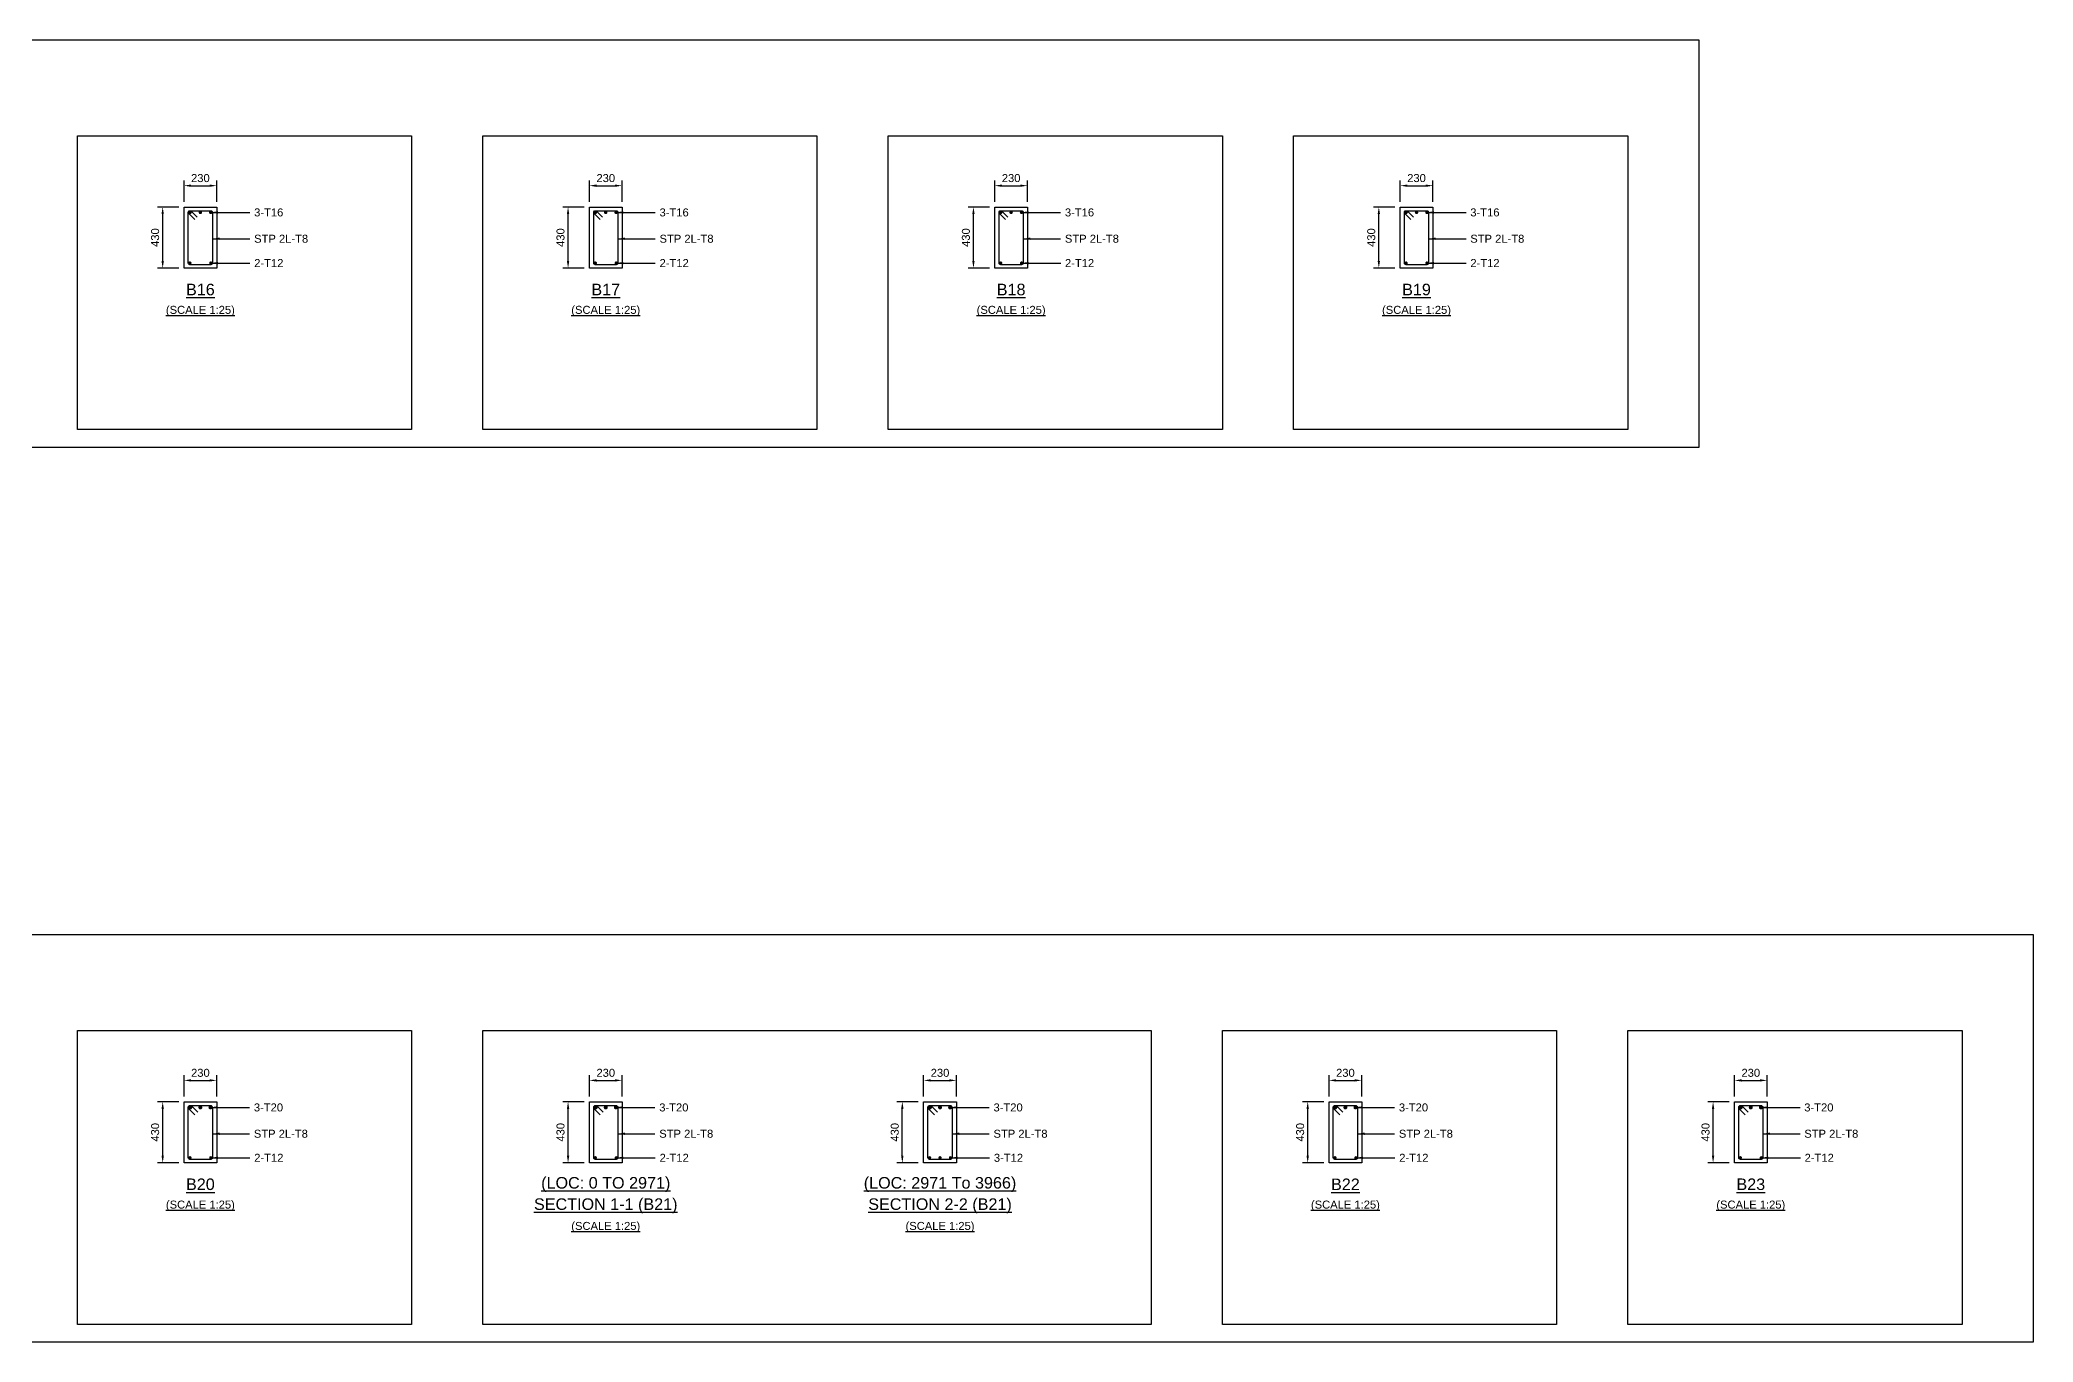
# Model space of a CAD drawing. Header units: inches. Extents: x -2000 to 103376, y -209440 to 3300.
# Drawn here: x 46871 to 102925, y -159120 to -122500 of the extents above; entities that cross this region are included whole.
import ezdxf
from ezdxf.enums import TextEntityAlignment as Align

# ---------------------------------------------------------------- set-up
doc = ezdxf.new("R2010")
doc.units = ezdxf.units.IN
doc.header["$LTSCALE"] = 1000
doc.header["$MEASUREMENT"] = 0
for name, color, linetype in [('Concrete Line', 2, 'Continuous'), ('Dimension', 31, 'Continuous'), ('Labels', 4, 'Continuous'), ('Link', 225, 'Continuous'), ('Reinforcement', 4, 'Continuous'), ('Schedule Border', 60, 'Continuous'), ('Text', 31, 'Continuous')]:
    doc.layers.add(name, color=color, linetype=linetype)
doc.styles.add('SC-SansSerif', font='SansSerif')
doc.dimstyles.new('SCBBSDimStyl', dxfattribs={"dimtxt": 225, "dimasz": 200, "dimexe": 150, "dimexo": 150, "dimgap": 100, "dimtad": 1, "dimtoh": 1, "dimdec": 0, "dimzin": 0, "dimdsep": 46, "dimtxsty": 'SC-SansSerif', "dimcen": 0.09, "dimclrd": 8, "dimclre": 8, "dimclrt": 31, "dimadec": 0, "dimazin": 0, "dimtfac": 1, "dimtdec": 0, "dimtix": 1, "dimtofl": 0, "dimtmove": 0, "dimatfit": 3, "dimfxl": 1, "dimtolj": 1, "dimtzin": 0, "dimarcsym": 0})

# ---------------------------------------------------------------- blocks, each defined once
blk = doc.blocks.new('*D89')
at = {"color": 8, "linetype": 'ByBlock', "lineweight": -2}
for p, q in [((50925, -127050), (50925, -126450)), ((51125, -126600), (51645, -126600)), ((51845, -127050), (51845, -126450))]:
    blk.add_line(p, q, dxfattribs=at)
at = {"color": 8}
for points in [[(50925, -126600), (51125, -126567), (51125, -126633)], [(51845, -126600), (51645, -126633), (51645, -126567)]]:
    blk.add_solid(points, dxfattribs=at)
at = {"layer": 'DEFPOINTS', "color": 31}
for p in [(50925, -126600), (50925, -127200), (51845, -127200)]:
    blk.add_point(p, dxfattribs=at)
at = {"color": 31, "insert": (51385, -126388), "char_height": 225, "attachment_point": 5, "style": 'SC-SansSerif'}
blk.add_mtext('\\A1;230', dxfattribs=at)
blk = doc.blocks.new('*D90')
at = {"color": 8, "linetype": 'ByBlock', "lineweight": -2}
for p, q in [((50775, -127200), (50175, -127200)), ((50325, -128720), (50325, -127400)), ((50775, -128920), (50175, -128920))]:
    blk.add_line(p, q, dxfattribs=at)
at = {"color": 8}
for points in [[(50325, -127200), (50358, -127400), (50292, -127400)], [(50325, -128920), (50292, -128720), (50358, -128720)]]:
    blk.add_solid(points, dxfattribs=at)
at = {"layer": 'DEFPOINTS', "color": 31}
for p in [(50925, -127200), (50325, -128920), (50925, -128920)]:
    blk.add_point(p, dxfattribs=at)
at = {"color": 31, "insert": (50113, -128060), "char_height": 225, "attachment_point": 5, "rotation": 90, "style": 'SC-SansSerif'}
blk.add_mtext('\\A1;430', dxfattribs=at)
blk = doc.blocks.new('*D91')
at = {"color": 8, "linetype": 'ByBlock', "lineweight": -2}
for p, q in [((62325, -127050), (62325, -126450)), ((62525, -126600), (63045, -126600)), ((63245, -127050), (63245, -126450))]:
    blk.add_line(p, q, dxfattribs=at)
at = {"color": 8}
for points in [[(62325, -126600), (62525, -126567), (62525, -126633)], [(63245, -126600), (63045, -126633), (63045, -126567)]]:
    blk.add_solid(points, dxfattribs=at)
at = {"layer": 'DEFPOINTS', "color": 31}
for p in [(62325, -126600), (62325, -127200), (63245, -127200)]:
    blk.add_point(p, dxfattribs=at)
at = {"color": 31, "insert": (62785, -126388), "char_height": 225, "attachment_point": 5, "style": 'SC-SansSerif'}
blk.add_mtext('\\A1;230', dxfattribs=at)
blk = doc.blocks.new('*D92')
at = {"color": 8, "linetype": 'ByBlock', "lineweight": -2}
for p, q in [((62175, -127200), (61575, -127200)), ((61725, -128720), (61725, -127400)), ((62175, -128920), (61575, -128920))]:
    blk.add_line(p, q, dxfattribs=at)
at = {"color": 8}
for points in [[(61725, -127200), (61758, -127400), (61692, -127400)], [(61725, -128920), (61692, -128720), (61758, -128720)]]:
    blk.add_solid(points, dxfattribs=at)
at = {"layer": 'DEFPOINTS', "color": 31}
for p in [(62325, -127200), (61725, -128920), (62325, -128920)]:
    blk.add_point(p, dxfattribs=at)
at = {"color": 31, "insert": (61513, -128060), "char_height": 225, "attachment_point": 5, "rotation": 90, "style": 'SC-SansSerif'}
blk.add_mtext('\\A1;430', dxfattribs=at)
blk = doc.blocks.new('*D93')
at = {"color": 8, "linetype": 'ByBlock', "lineweight": -2}
for p, q in [((73725, -127050), (73725, -126450)), ((73925, -126600), (74445, -126600)), ((74645, -127050), (74645, -126450))]:
    blk.add_line(p, q, dxfattribs=at)
at = {"color": 8}
for points in [[(73725, -126600), (73925, -126567), (73925, -126633)], [(74645, -126600), (74445, -126633), (74445, -126567)]]:
    blk.add_solid(points, dxfattribs=at)
at = {"layer": 'DEFPOINTS', "color": 31}
for p in [(73725, -126600), (73725, -127200), (74645, -127200)]:
    blk.add_point(p, dxfattribs=at)
at = {"color": 31, "insert": (74185, -126388), "char_height": 225, "attachment_point": 5, "style": 'SC-SansSerif'}
blk.add_mtext('\\A1;230', dxfattribs=at)
blk = doc.blocks.new('*D94')
at = {"color": 8, "linetype": 'ByBlock', "lineweight": -2}
for p, q in [((73575, -127200), (72975, -127200)), ((73125, -128720), (73125, -127400)), ((73575, -128920), (72975, -128920))]:
    blk.add_line(p, q, dxfattribs=at)
at = {"color": 8}
for points in [[(73125, -127200), (73158, -127400), (73092, -127400)], [(73125, -128920), (73092, -128720), (73158, -128720)]]:
    blk.add_solid(points, dxfattribs=at)
at = {"layer": 'DEFPOINTS', "color": 31}
for p in [(73725, -127200), (73125, -128920), (73725, -128920)]:
    blk.add_point(p, dxfattribs=at)
at = {"color": 31, "insert": (72913, -128060), "char_height": 225, "attachment_point": 5, "rotation": 90, "style": 'SC-SansSerif'}
blk.add_mtext('\\A1;430', dxfattribs=at)
blk = doc.blocks.new('*D95')
at = {"color": 8, "linetype": 'ByBlock', "lineweight": -2}
for p, q in [((85125, -127050), (85125, -126450)), ((85325, -126600), (85845, -126600)), ((86045, -127050), (86045, -126450))]:
    blk.add_line(p, q, dxfattribs=at)
at = {"color": 8}
for points in [[(85125, -126600), (85325, -126567), (85325, -126633)], [(86045, -126600), (85845, -126633), (85845, -126567)]]:
    blk.add_solid(points, dxfattribs=at)
at = {"layer": 'DEFPOINTS', "color": 31}
for p in [(85125, -126600), (85125, -127200), (86045, -127200)]:
    blk.add_point(p, dxfattribs=at)
at = {"color": 31, "insert": (85585, -126388), "char_height": 225, "attachment_point": 5, "style": 'SC-SansSerif'}
blk.add_mtext('\\A1;230', dxfattribs=at)
blk = doc.blocks.new('*D96')
at = {"color": 8, "linetype": 'ByBlock', "lineweight": -2}
for p, q in [((84975, -127200), (84375, -127200)), ((84525, -128720), (84525, -127400)), ((84975, -128920), (84375, -128920))]:
    blk.add_line(p, q, dxfattribs=at)
at = {"color": 8}
for points in [[(84525, -127200), (84558, -127400), (84492, -127400)], [(84525, -128920), (84492, -128720), (84558, -128720)]]:
    blk.add_solid(points, dxfattribs=at)
at = {"layer": 'DEFPOINTS', "color": 31}
for p in [(85125, -127200), (84525, -128920), (85125, -128920)]:
    blk.add_point(p, dxfattribs=at)
at = {"color": 31, "insert": (84313, -128060), "char_height": 225, "attachment_point": 5, "rotation": 90, "style": 'SC-SansSerif'}
blk.add_mtext('\\A1;430', dxfattribs=at)
blk = doc.blocks.new('*D112')
at = {"color": 8, "linetype": 'ByBlock', "lineweight": -2}
for p, q in [((50925, -152210), (50925, -151610)), ((51125, -151760), (51645, -151760)), ((51845, -152210), (51845, -151610))]:
    blk.add_line(p, q, dxfattribs=at)
at = {"color": 8}
for points in [[(50925, -151760), (51125, -151727), (51125, -151793)], [(51845, -151760), (51645, -151793), (51645, -151727)]]:
    blk.add_solid(points, dxfattribs=at)
at = {"layer": 'DEFPOINTS', "color": 31}
for p in [(50925, -151760), (50925, -152360), (51845, -152360)]:
    blk.add_point(p, dxfattribs=at)
at = {"color": 31, "insert": (51385, -151548), "char_height": 225, "attachment_point": 5, "style": 'SC-SansSerif'}
blk.add_mtext('\\A1;230', dxfattribs=at)
blk = doc.blocks.new('*D113')
at = {"color": 8, "linetype": 'ByBlock', "lineweight": -2}
for p, q in [((50775, -152360), (50175, -152360)), ((50325, -153880), (50325, -152560)), ((50775, -154080), (50175, -154080))]:
    blk.add_line(p, q, dxfattribs=at)
at = {"color": 8}
for points in [[(50325, -152360), (50358, -152560), (50292, -152560)], [(50325, -154080), (50292, -153880), (50358, -153880)]]:
    blk.add_solid(points, dxfattribs=at)
at = {"layer": 'DEFPOINTS', "color": 31}
for p in [(50925, -152360), (50325, -154080), (50925, -154080)]:
    blk.add_point(p, dxfattribs=at)
at = {"color": 31, "insert": (50113, -153220), "char_height": 225, "attachment_point": 5, "rotation": 90, "style": 'SC-SansSerif'}
blk.add_mtext('\\A1;430', dxfattribs=at)
blk = doc.blocks.new('*D114')
at = {"color": 8, "linetype": 'ByBlock', "lineweight": -2}
for p, q in [((62325, -152210), (62325, -151610)), ((62525, -151760), (63045, -151760)), ((63245, -152210), (63245, -151610))]:
    blk.add_line(p, q, dxfattribs=at)
at = {"color": 8}
for points in [[(62325, -151760), (62525, -151727), (62525, -151793)], [(63245, -151760), (63045, -151793), (63045, -151727)]]:
    blk.add_solid(points, dxfattribs=at)
at = {"layer": 'DEFPOINTS', "color": 31}
for p in [(62325, -151760), (62325, -152360), (63245, -152360)]:
    blk.add_point(p, dxfattribs=at)
at = {"color": 31, "insert": (62785, -151548), "char_height": 225, "attachment_point": 5, "style": 'SC-SansSerif'}
blk.add_mtext('\\A1;230', dxfattribs=at)
blk = doc.blocks.new('*D115')
at = {"color": 8, "linetype": 'ByBlock', "lineweight": -2}
for p, q in [((62175, -152360), (61575, -152360)), ((61725, -153880), (61725, -152560)), ((62175, -154080), (61575, -154080))]:
    blk.add_line(p, q, dxfattribs=at)
at = {"color": 8}
for points in [[(61725, -152360), (61758, -152560), (61692, -152560)], [(61725, -154080), (61692, -153880), (61758, -153880)]]:
    blk.add_solid(points, dxfattribs=at)
at = {"layer": 'DEFPOINTS', "color": 31}
for p in [(62325, -152360), (61725, -154080), (62325, -154080)]:
    blk.add_point(p, dxfattribs=at)
at = {"color": 31, "insert": (61513, -153220), "char_height": 225, "attachment_point": 5, "rotation": 90, "style": 'SC-SansSerif'}
blk.add_mtext('\\A1;430', dxfattribs=at)
blk = doc.blocks.new('*D116')
at = {"color": 8, "linetype": 'ByBlock', "lineweight": -2}
for p, q in [((71725, -152210), (71725, -151610)), ((71925, -151760), (72445, -151760)), ((72645, -152210), (72645, -151610))]:
    blk.add_line(p, q, dxfattribs=at)
at = {"color": 8}
for points in [[(71725, -151760), (71925, -151727), (71925, -151793)], [(72645, -151760), (72445, -151793), (72445, -151727)]]:
    blk.add_solid(points, dxfattribs=at)
at = {"layer": 'DEFPOINTS', "color": 31}
for p in [(71725, -151760), (71725, -152360), (72645, -152360)]:
    blk.add_point(p, dxfattribs=at)
at = {"color": 31, "insert": (72185, -151548), "char_height": 225, "attachment_point": 5, "style": 'SC-SansSerif'}
blk.add_mtext('\\A1;230', dxfattribs=at)
blk = doc.blocks.new('*D117')
at = {"color": 8, "linetype": 'ByBlock', "lineweight": -2}
for p, q in [((71575, -152360), (70975, -152360)), ((71125, -153880), (71125, -152560)), ((71575, -154080), (70975, -154080))]:
    blk.add_line(p, q, dxfattribs=at)
at = {"color": 8}
for points in [[(71125, -152360), (71158, -152560), (71092, -152560)], [(71125, -154080), (71092, -153880), (71158, -153880)]]:
    blk.add_solid(points, dxfattribs=at)
at = {"layer": 'DEFPOINTS', "color": 31}
for p in [(71725, -152360), (71125, -154080), (71725, -154080)]:
    blk.add_point(p, dxfattribs=at)
at = {"color": 31, "insert": (70913, -153220), "char_height": 225, "attachment_point": 5, "rotation": 90, "style": 'SC-SansSerif'}
blk.add_mtext('\\A1;430', dxfattribs=at)
blk = doc.blocks.new('*D118')
at = {"color": 8, "linetype": 'ByBlock', "lineweight": -2}
for p, q in [((83125, -152210), (83125, -151610)), ((83325, -151760), (83845, -151760)), ((84045, -152210), (84045, -151610))]:
    blk.add_line(p, q, dxfattribs=at)
at = {"color": 8}
for points in [[(83125, -151760), (83325, -151727), (83325, -151793)], [(84045, -151760), (83845, -151793), (83845, -151727)]]:
    blk.add_solid(points, dxfattribs=at)
at = {"layer": 'DEFPOINTS', "color": 31}
for p in [(83125, -151760), (83125, -152360), (84045, -152360)]:
    blk.add_point(p, dxfattribs=at)
at = {"color": 31, "insert": (83585, -151548), "char_height": 225, "attachment_point": 5, "style": 'SC-SansSerif'}
blk.add_mtext('\\A1;230', dxfattribs=at)
blk = doc.blocks.new('*D119')
at = {"color": 8, "linetype": 'ByBlock', "lineweight": -2}
for p, q in [((82975, -152360), (82375, -152360)), ((82525, -153880), (82525, -152560)), ((82975, -154080), (82375, -154080))]:
    blk.add_line(p, q, dxfattribs=at)
at = {"color": 8}
for points in [[(82525, -152360), (82558, -152560), (82492, -152560)], [(82525, -154080), (82492, -153880), (82558, -153880)]]:
    blk.add_solid(points, dxfattribs=at)
at = {"layer": 'DEFPOINTS', "color": 31}
for p in [(83125, -152360), (82525, -154080), (83125, -154080)]:
    blk.add_point(p, dxfattribs=at)
at = {"color": 31, "insert": (82313, -153220), "char_height": 225, "attachment_point": 5, "rotation": 90, "style": 'SC-SansSerif'}
blk.add_mtext('\\A1;430', dxfattribs=at)
blk = doc.blocks.new('*D120')
at = {"color": 8, "linetype": 'ByBlock', "lineweight": -2}
for p, q in [((94525, -152210), (94525, -151610)), ((94725, -151760), (95245, -151760)), ((95445, -152210), (95445, -151610))]:
    blk.add_line(p, q, dxfattribs=at)
at = {"color": 8}
for points in [[(94525, -151760), (94725, -151727), (94725, -151793)], [(95445, -151760), (95245, -151793), (95245, -151727)]]:
    blk.add_solid(points, dxfattribs=at)
at = {"layer": 'DEFPOINTS', "color": 31}
for p in [(94525, -151760), (94525, -152360), (95445, -152360)]:
    blk.add_point(p, dxfattribs=at)
at = {"color": 31, "insert": (94985, -151548), "char_height": 225, "attachment_point": 5, "style": 'SC-SansSerif'}
blk.add_mtext('\\A1;230', dxfattribs=at)
blk = doc.blocks.new('*D121')
at = {"color": 8, "linetype": 'ByBlock', "lineweight": -2}
for p, q in [((94375, -152360), (93775, -152360)), ((93925, -153880), (93925, -152560)), ((94375, -154080), (93775, -154080))]:
    blk.add_line(p, q, dxfattribs=at)
at = {"color": 8}
for points in [[(93925, -152360), (93958, -152560), (93892, -152560)], [(93925, -154080), (93892, -153880), (93958, -153880)]]:
    blk.add_solid(points, dxfattribs=at)
at = {"layer": 'DEFPOINTS', "color": 31}
for p in [(94525, -152360), (93925, -154080), (94525, -154080)]:
    blk.add_point(p, dxfattribs=at)
at = {"color": 31, "insert": (93713, -153220), "char_height": 225, "attachment_point": 5, "rotation": 90, "style": 'SC-SansSerif'}
blk.add_mtext('\\A1;430', dxfattribs=at)

msp = doc.modelspace()

# ---------------------------------------------------------------- linework, layer by layer
at = {"layer": 'Concrete Line'}
for points in [[(50925, -127200), (51845, -127200), (51845, -128920), (50925, -128920)], [(62325, -127200), (63245, -127200), (63245, -128920), (62325, -128920)], [(73725, -127200), (74645, -127200), (74645, -128920), (73725, -128920)], [(85125, -127200), (86045, -127200), (86045, -128920), (85125, -128920)], [(50925, -152360), (51845, -152360), (51845, -154080), (50925, -154080)], [(62325, -152360), (63245, -152360), (63245, -154080), (62325, -154080)], [(71725, -152360), (72645, -152360), (72645, -154080), (71725, -154080)], [(83125, -152360), (84045, -152360), (84045, -154080), (83125, -154080)], [(94525, -152360), (95445, -152360), (95445, -154080), (94525, -154080)]]:
    msp.add_lwpolyline(points, close=True, dxfattribs=at)
at = {"layer": 'Link'}
for points in [[(51228.6, -127555.7), (51059, -127385.9, -0.6679247), (51093, -127304), (51677, -127304, -0.4142136), (51725, -127352), (51725, -128776, -0.4142136), (51679, -128822), (51091, -128822, -0.4142136), (51045, -128776), (51045, -127352, -0.6684326), (51127, -127318.1), (51296.6, -127487.9)], [(62628.6, -127555.7), (62459, -127385.9, -0.6679247), (62493, -127304), (63077, -127304, -0.4142136), (63125, -127352), (63125, -128776, -0.4142136), (63079, -128822), (62491, -128822, -0.4142136), (62445, -128776), (62445, -127352, -0.6684326), (62527, -127318.1), (62696.6, -127487.9)], [(74028.6, -127555.7), (73859, -127385.9, -0.6679247), (73893, -127304), (74477, -127304, -0.4142136), (74525, -127352), (74525, -128776, -0.4142136), (74479, -128822), (73891, -128822, -0.4142136), (73845, -128776), (73845, -127352, -0.6684326), (73927, -127318.1), (74096.6, -127487.9)], [(85428.6, -127555.7), (85259, -127385.9, -0.6679247), (85293, -127304), (85877, -127304, -0.4142136), (85925, -127352), (85925, -128776, -0.4142136), (85879, -128822), (85291, -128822, -0.4142136), (85245, -128776), (85245, -127352, -0.6684326), (85327, -127318.1), (85496.6, -127487.9)], [(51230.4, -152729.8), (51061.3, -152559.5, -0.6669025), (51101, -152464), (51669, -152464, -0.4142136), (51725, -152520), (51725, -153936, -0.4142136), (51679, -153982), (51091, -153982, -0.4142136), (51045, -153936), (51045, -152520, -0.6694563), (51140.7, -152480.5), (51309.9, -152650.8)], [(62630.4, -152729.8), (62461.3, -152559.5, -0.6669025), (62501, -152464), (63069, -152464, -0.4142136), (63125, -152520), (63125, -153936, -0.4142136), (63079, -153982), (62491, -153982, -0.4142136), (62445, -153936), (62445, -152520, -0.6694563), (62540.7, -152480.5), (62709.9, -152650.8)], [(72030.4, -152729.8), (71861.3, -152559.5, -0.6669025), (71901, -152464), (72469, -152464, -0.4142136), (72525, -152520), (72525, -153936, -0.4142136), (72479, -153982), (71891, -153982, -0.4142136), (71845, -153936), (71845, -152520, -0.6694563), (71940.7, -152480.5), (72109.9, -152650.8)], [(83430.4, -152729.8), (83261.3, -152559.5, -0.6669025), (83301, -152464), (83869, -152464, -0.4142136), (83925, -152520), (83925, -153936, -0.4142136), (83879, -153982), (83291, -153982, -0.4142136), (83245, -153936), (83245, -152520, -0.6694563), (83340.7, -152480.5), (83509.9, -152650.8)], [(94830.4, -152729.8), (94661.3, -152559.5, -0.6669025), (94701, -152464), (95269, -152464, -0.4142136), (95325, -152520), (95325, -153936, -0.4142136), (95279, -153982), (94691, -153982, -0.4142136), (94645, -153936), (94645, -152520, -0.6694563), (94740.7, -152480.5), (94909.9, -152650.8)]]:
    msp.add_lwpolyline(points, format="xyb", dxfattribs=at)
at = {"layer": 'Reinforcement'}
for points, const_width in [([(51069, -127352, 1), (51117, -127352, 1)], 48), ([(51361, -127352, 1), (51409, -127352, 1)], 48), ([(51653, -127352, 1), (51701, -127352, 1)], 48), ([(62469, -127352, 1), (62517, -127352, 1)], 48), ([(62761, -127352, 1), (62809, -127352, 1)], 48), ([(63053, -127352, 1), (63101, -127352, 1)], 48), ([(73869, -127352, 1), (73917, -127352, 1)], 48), ([(74161, -127352, 1), (74209, -127352, 1)], 48), ([(74453, -127352, 1), (74501, -127352, 1)], 48), ([(85269, -127352, 1), (85317, -127352, 1)], 48), ([(85561, -127352, 1), (85609, -127352, 1)], 48), ([(85853, -127352, 1), (85901, -127352, 1)], 48), ([(51068, -128776, 1), (51114, -128776, 1)], 46), ([(51656, -128776, 1), (51702, -128776, 1)], 46), ([(62468, -128776, 1), (62514, -128776, 1)], 46), ([(63056, -128776, 1), (63102, -128776, 1)], 46), ([(73868, -128776, 1), (73914, -128776, 1)], 46), ([(74456, -128776, 1), (74502, -128776, 1)], 46), ([(85268, -128776, 1), (85314, -128776, 1)], 46), ([(85856, -128776, 1), (85902, -128776, 1)], 46), ([(51073, -152520, 1), (51129, -152520, 1)], 56), ([(51357, -152520, 1), (51413, -152520, 1)], 56), ([(51641, -152520, 1), (51697, -152520, 1)], 56), ([(62473, -152520, 1), (62529, -152520, 1)], 56), ([(62757, -152520, 1), (62813, -152520, 1)], 56), ([(63041, -152520, 1), (63097, -152520, 1)], 56), ([(71873, -152520, 1), (71929, -152520, 1)], 56), ([(72157, -152520, 1), (72213, -152520, 1)], 56), ([(72441, -152520, 1), (72497, -152520, 1)], 56), ([(83273, -152520, 1), (83329, -152520, 1)], 56), ([(83557, -152520, 1), (83613, -152520, 1)], 56), ([(83841, -152520, 1), (83897, -152520, 1)], 56), ([(94673, -152520, 1), (94729, -152520, 1)], 56), ([(94957, -152520, 1), (95013, -152520, 1)], 56), ([(95241, -152520, 1), (95297, -152520, 1)], 56), ([(51068, -153936, 1), (51114, -153936, 1)], 46), ([(51656, -153936, 1), (51702, -153936, 1)], 46), ([(62468, -153936, 1), (62514, -153936, 1)], 46), ([(63056, -153936, 1), (63102, -153936, 1)], 46), ([(71868, -153936, 1), (71914, -153936, 1)], 46), ([(72162, -153936, 1), (72208, -153936, 1)], 46), ([(72456, -153936, 1), (72502, -153936, 1)], 46), ([(83268, -153936, 1), (83314, -153936, 1)], 46), ([(83856, -153936, 1), (83902, -153936, 1)], 46), ([(94668, -153936, 1), (94714, -153936, 1)], 46), ([(95256, -153936, 1), (95302, -153936, 1)], 46)]:
    msp.add_lwpolyline(points, format="xyb", close=True, dxfattribs=dict(at, const_width=const_width))
at = {"layer": 'Schedule Border'}
for points in [[(-2000, -122500), (93525, -122500), (93525, -133960), (-2000, -133960)], [(47925, -125200), (57325, -125200), (57325, -133460), (47925, -133460)], [(59325, -125200), (68725, -125200), (68725, -133460), (59325, -133460)], [(70725, -125200), (80125, -125200), (80125, -133460), (70725, -133460)], [(82125, -125200), (91525, -125200), (91525, -133460), (82125, -133460)], [(-2000, -147660), (102925, -147660), (102925, -159120), (-2000, -159120)], [(47925, -150360), (57325, -150360), (57325, -158620), (47925, -158620)], [(59325, -150360), (78125, -150360), (78125, -158620), (59325, -158620)], [(80125, -150360), (89525, -150360), (89525, -158620), (80125, -158620)], [(91525, -150360), (100925, -150360), (100925, -158620), (91525, -158620)]]:
    msp.add_lwpolyline(points, close=True, dxfattribs=at)

# ---------------------------------------------------------------- texts
at = {"layer": 'Labels', "style": 'SC-SansSerif'}
for s, p in [('%%uB16', (51385, -129520)), ('%%uB17', (62785, -129520)), ('%%uB18', (74185, -129520)), ('%%uB19', (85585, -129520)), ('%%uB20', (51385, -154680)), ('%%u(LOC: 0 TO 2971)', (62785, -154680)), ('%%u(LOC: 2971 To 3966)', (72185, -154680)), ('%%uB22', (83585, -154680)), ('%%uB23', (94985, -154680)), ('%%uSECTION 1-1 (B21)', (62785, -155280)), ('%%uSECTION 2-2 (B21)', (72185, -155280))]:
    msp.add_text(s, height=325, dxfattribs=at).set_placement(p, align=Align.MIDDLE)
at = {"layer": 'Text', "style": 'SC-SansSerif'}
for s, p in [('3-T16', (52897, -127352)), ('3-T16', (64297, -127352)), ('3-T16', (75697, -127352)), ('3-T16', (87097, -127352)), ('STP 2L-T8', (52897, -128092)), ('STP 2L-T8', (64297, -128092)), ('STP 2L-T8', (75697, -128092)), ('STP 2L-T8', (87097, -128092)), ('2-T12', (52899, -128776)), ('2-T12', (64299, -128776)), ('2-T12', (75699, -128776)), ('2-T12', (87099, -128776)), ('3-T20', (52889, -152520)), ('3-T20', (64289, -152520)), ('3-T20', (73689, -152520)), ('3-T20', (85089, -152520)), ('3-T20', (96489, -152520)), ('STP 2L-T8', (52889, -153260)), ('STP 2L-T8', (64289, -153260)), ('STP 2L-T8', (73689, -153260)), ('STP 2L-T8', (85089, -153260)), ('STP 2L-T8', (96489, -153260)), ('2-T12', (52899, -153936)), ('2-T12', (64299, -153936)), ('3-T12', (73699, -153936)), ('2-T12', (85099, -153936)), ('2-T12', (96499, -153936))]:
    msp.add_text(s, height=225, dxfattribs=at).set_placement(p, align=Align.MIDDLE_LEFT)
for p in [(51385, -130120), (62785, -130120), (74185, -130120), (85585, -130120), (51385, -155280), (83585, -155280), (94985, -155280), (62785, -155880), (72185, -155880)]:
    msp.add_text('%%u(SCALE 1:25)', height=225, dxfattribs=at).set_placement(p, align=Align.MIDDLE)

# ---------------------------------------------------------------- dimensions: what is measured, and where the dimension line sits
at = {"layer": 'Dimension'}
for base, p1, p2, angle, text, picture, middle in [((51845, -126600), (50925, -127200), (51845, -127200), 0, '230', '*D89', (51385, -126600)), ((63245, -126600), (62325, -127200), (63245, -127200), 0, '230', '*D91', (62785, -126600)), ((74645, -126600), (73725, -127200), (74645, -127200), 0, '230', '*D93', (74185, -126600)), ((86045, -126600), (85125, -127200), (86045, -127200), 0, '230', '*D95', (85585, -126600)), ((50325, -127200), (50925, -128920), (50925, -127200), 90, '430', '*D90', (50325, -128060)), ((61725, -127200), (62325, -128920), (62325, -127200), 90, '430', '*D92', (61725, -128060)), ((73125, -127200), (73725, -128920), (73725, -127200), 90, '430', '*D94', (73125, -128060)), ((84525, -127200), (85125, -128920), (85125, -127200), 90, '430', '*D96', (84525, -128060)), ((51845, -151760), (50925, -152360), (51845, -152360), 0, '230', '*D112', (51385, -151760)), ((63245, -151760), (62325, -152360), (63245, -152360), 0, '230', '*D114', (62785, -151760)), ((72645, -151760), (71725, -152360), (72645, -152360), 0, '230', '*D116', (72185, -151760)), ((84045, -151760), (83125, -152360), (84045, -152360), 0, '230', '*D118', (83585, -151760)), ((95445, -151760), (94525, -152360), (95445, -152360), 0, '230', '*D120', (94985, -151760)), ((50325, -152360), (50925, -154080), (50925, -152360), 90, '430', '*D113', (50325, -153220)), ((61725, -152360), (62325, -154080), (62325, -152360), 90, '430', '*D115', (61725, -153220)), ((71125, -152360), (71725, -154080), (71725, -152360), 90, '430', '*D117', (71125, -153220)), ((82525, -152360), (83125, -154080), (83125, -152360), 90, '430', '*D119', (82525, -153220)), ((93925, -152360), (94525, -154080), (94525, -152360), 90, '430', '*D121', (93925, -153220))]:
    dim = msp.add_linear_dim(base=base, p1=p1, p2=p2, angle=angle, text=text, dimstyle='SCBBSDimStyl', override={"dimjust": 0}, dxfattribs=at)
    dim.commit()
    dim.dimension.update_dxf_attribs({"geometry": picture, "text_midpoint": middle, "dimtype": 129})

# ---------------------------------------------------------------- leaders
at = {"layer": 'Dimension', "color": 8}
for points in [[(51677, -127352), (52177, -127352), (52777, -127352)], [(63077, -127352), (63577, -127352), (64177, -127352)], [(74477, -127352), (74977, -127352), (75577, -127352)], [(85877, -127352), (86377, -127352), (86977, -127352)], [(51725, -128092), (52777, -128092)], [(63125, -128092), (64177, -128092)], [(74525, -128092), (75577, -128092)], [(85925, -128092), (86977, -128092)], [(51679, -128776), (52179, -128776), (52779, -128776)], [(63079, -128776), (63579, -128776), (64179, -128776)], [(74479, -128776), (74979, -128776), (75579, -128776)], [(85879, -128776), (86379, -128776), (86979, -128776)], [(51669, -152520), (52169, -152520), (52769, -152520)], [(63069, -152520), (63569, -152520), (64169, -152520)], [(72469, -152520), (72969, -152520), (73569, -152520)], [(83869, -152520), (84369, -152520), (84969, -152520)], [(95269, -152520), (95769, -152520), (96369, -152520)], [(51725, -153260), (52769, -153260)], [(63125, -153260), (64169, -153260)], [(72525, -153260), (73569, -153260)], [(83925, -153260), (84969, -153260)], [(95325, -153260), (96369, -153260)], [(51679, -153936), (52179, -153936), (52779, -153936)], [(63079, -153936), (63579, -153936), (64179, -153936)], [(72479, -153936), (72979, -153936), (73579, -153936)], [(83879, -153936), (84379, -153936), (84979, -153936)], [(95279, -153936), (95779, -153936), (96379, -153936)]]:
    msp.add_leader(points, dimstyle='SCBBSDimStyl', dxfattribs=at)

doc.saveas('drawing.dxf')
